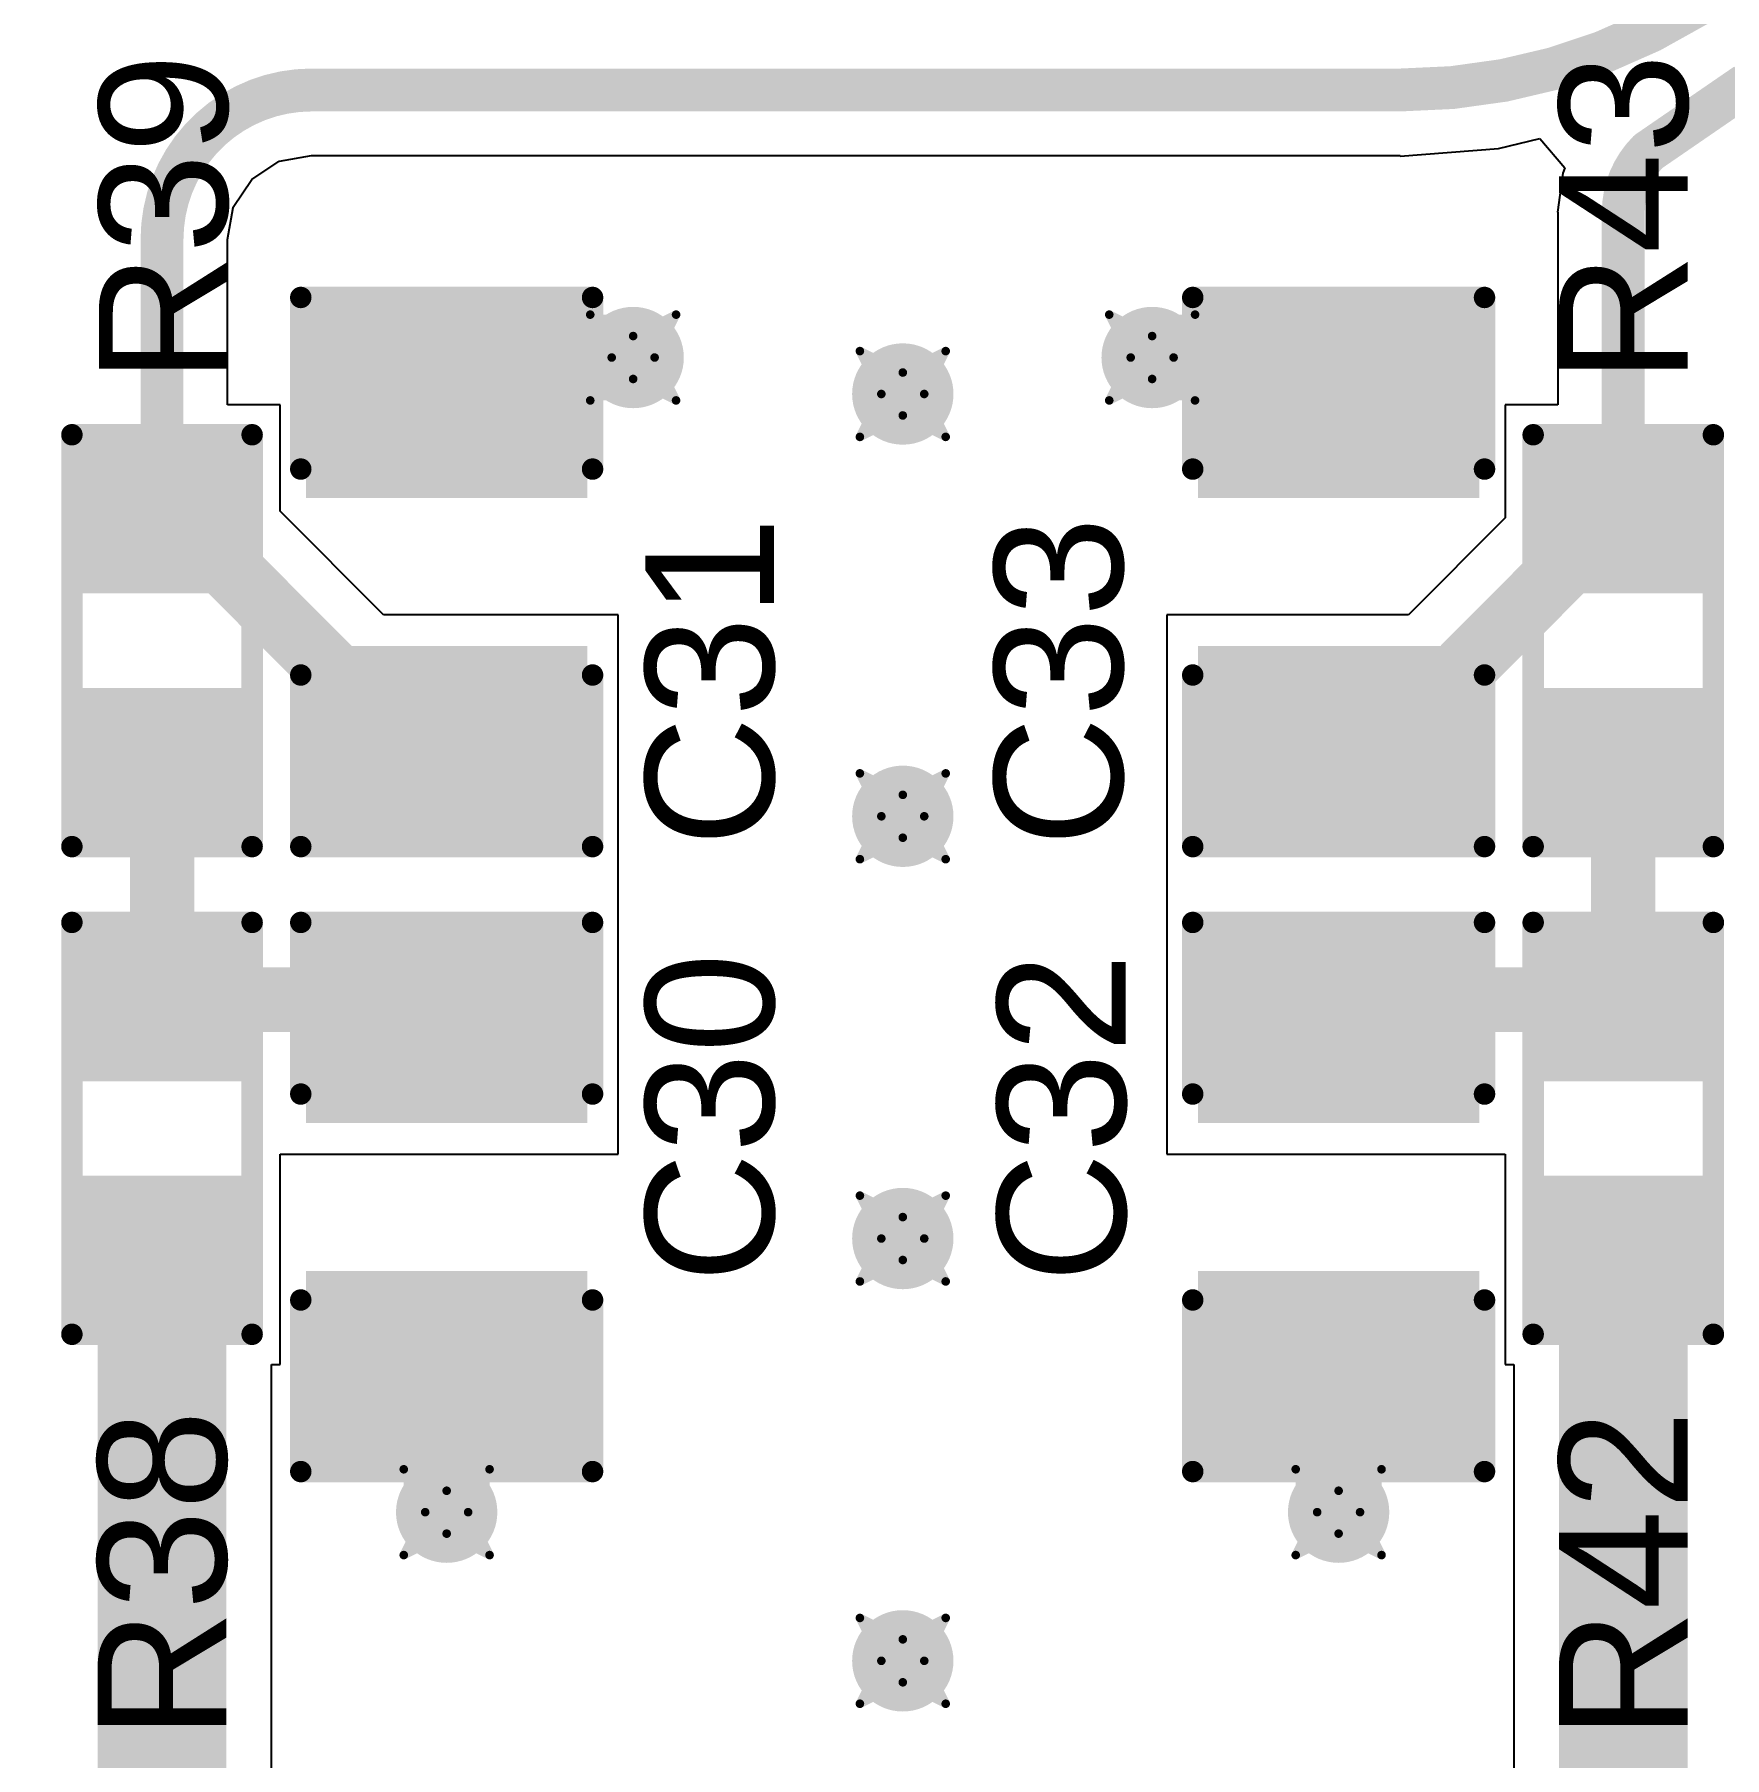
# Model space of a CAD drawing. Header units: inches. Extents: x -0.03 to 9.71, y 0.01 to 4.44.
# Drawn here: x 1.7654 to 2.1592, y 1.1192 to 1.5208 of the extents above; entities that cross this region are included whole.
import ezdxf

# ---------------------------------------------------------------- set-up
doc = ezdxf.new("R2010")
doc.units = ezdxf.units.IN
doc.header["$MEASUREMENT"] = 0
for name, color, linetype in [('Bottom Layer', 5, 'Continuous'), ('Drill Drawing', 1, 'Continuous'), ('Layer 1', 16, 'Continuous'), ('Layer 2', 76, 'Continuous'), ('Top Layer', 1, 'Continuous'), ('Top Overlay', 2, 'Continuous'), ('Top Paste', 8, 'Continuous'), ('Top Solder', 216, 'Continuous'), ('Via Holes', 16, 'Continuous')]:
    doc.layers.add(name, color=color, linetype=linetype)
doc.styles.add('Arial', font='', dxfattribs={"height": 0.2})
doc.styles.get('Arial').set_extended_font_data('Arial')

# ---------------------------------------------------------------- blocks, each defined once
blk = doc.blocks.new('R___0603_54')
at = {"layer": 'Top Layer'}
for points in [[(-0.015, 0.0175), (-0.015, -0.0175), (-0.045, -0.0175), (-0.045, 0.0175)], [(0.045, 0.0175), (0.045, -0.0175), (0.015, -0.0175), (0.015, 0.0175)]]:
    blk.add_hatch(color=1, dxfattribs=at).paths.add_polyline_path(points)
at = {"layer": 'Top Paste'}
for points in [[(-0.015, 0.0175), (-0.015, -0.0175), (-0.045, -0.0175), (-0.045, 0.0175)], [(0.045, 0.0175), (0.045, -0.0175), (0.015, -0.0175), (0.015, 0.0175)]]:
    blk.add_hatch(color=8, dxfattribs=at).paths.add_polyline_path(points)
at = {"layer": 'Top Solder'}
for points in [[(-0.011, 0.0215), (-0.011, -0.0215), (-0.049, -0.0215), (-0.049, 0.0215)], [(0.049, 0.0215), (0.049, -0.0215), (0.011, -0.0215), (0.011, 0.0215)]]:
    blk.add_hatch(color=216, dxfattribs=at).paths.add_polyline_path(points)
at = {"layer": 'Top Overlay', "const_width": 0.005}
for points in [[(-0.048, 0.021), (0.048, 0.021)], [(-0.048, 0.021), (-0.048, -0.021)], [(0.048, 0.021), (0.048, -0.021)], [(-0.048, -0.021), (0.048, -0.021)]]:
    blk.add_lwpolyline(points, dxfattribs=at)
at = {"layer": 'Top Overlay', "const_width": 0.0025}
for points in [[(-0.04925, 0.021, 1), (-0.04675, 0.021, 1)], [(-0.04925, 0.021, 1), (-0.04675, 0.021, 1)], [(0.04675, 0.021, 1), (0.04925, 0.021, 1)], [(0.04675, 0.021, 1), (0.04925, 0.021, 1)], [(-0.04925, -0.021, 1), (-0.04675, -0.021, 1)], [(-0.04925, -0.021, 1), (-0.04675, -0.021, 1)], [(0.04675, -0.021, 1), (0.04925, -0.021, 1)], [(0.04675, -0.021, 1), (0.04925, -0.021, 1)]]:
    blk.add_lwpolyline(points, format="xyb", close=True, dxfattribs=at)
blk = doc.blocks.new('R___0603_55')
at = {"layer": 'Top Layer'}
for points in [[(-0.015, 0.0175), (-0.015, -0.0175), (-0.045, -0.0175), (-0.045, 0.0175)], [(0.045, 0.0175), (0.045, -0.0175), (0.015, -0.0175), (0.015, 0.0175)]]:
    blk.add_hatch(color=1, dxfattribs=at).paths.add_polyline_path(points)
at = {"layer": 'Top Paste'}
for points in [[(-0.015, 0.0175), (-0.015, -0.0175), (-0.045, -0.0175), (-0.045, 0.0175)], [(0.045, 0.0175), (0.045, -0.0175), (0.015, -0.0175), (0.015, 0.0175)]]:
    blk.add_hatch(color=8, dxfattribs=at).paths.add_polyline_path(points)
at = {"layer": 'Top Solder'}
for points in [[(-0.011, 0.0215), (-0.011, -0.0215), (-0.049, -0.0215), (-0.049, 0.0215)], [(0.049, 0.0215), (0.049, -0.0215), (0.011, -0.0215), (0.011, 0.0215)]]:
    blk.add_hatch(color=216, dxfattribs=at).paths.add_polyline_path(points)
at = {"layer": 'Top Overlay', "const_width": 0.005}
for points in [[(-0.048, 0.021), (0.048, 0.021)], [(-0.048, 0.021), (-0.048, -0.021)], [(0.048, 0.021), (0.048, -0.021)], [(-0.048, -0.021), (0.048, -0.021)]]:
    blk.add_lwpolyline(points, dxfattribs=at)
at = {"layer": 'Top Overlay', "const_width": 0.0025}
for points in [[(-0.04925, 0.021, 1), (-0.04675, 0.021, 1)], [(-0.04925, 0.021, 1), (-0.04675, 0.021, 1)], [(0.04675, 0.021, 1), (0.04925, 0.021, 1)], [(0.04675, 0.021, 1), (0.04925, 0.021, 1)], [(-0.04925, -0.021, 1), (-0.04675, -0.021, 1)], [(-0.04925, -0.021, 1), (-0.04675, -0.021, 1)], [(0.04675, -0.021, 1), (0.04925, -0.021, 1)], [(0.04675, -0.021, 1), (0.04925, -0.021, 1)]]:
    blk.add_lwpolyline(points, format="xyb", close=True, dxfattribs=at)
blk = doc.blocks.new('R___0603_58')
at = {"layer": 'Top Layer'}
for points in [[(-0.015, 0.0175), (-0.015, -0.0175), (-0.045, -0.0175), (-0.045, 0.0175)], [(0.045, 0.0175), (0.045, -0.0175), (0.015, -0.0175), (0.015, 0.0175)]]:
    blk.add_hatch(color=1, dxfattribs=at).paths.add_polyline_path(points)
at = {"layer": 'Top Paste'}
for points in [[(-0.015, 0.0175), (-0.015, -0.0175), (-0.045, -0.0175), (-0.045, 0.0175)], [(0.045, 0.0175), (0.045, -0.0175), (0.015, -0.0175), (0.015, 0.0175)]]:
    blk.add_hatch(color=8, dxfattribs=at).paths.add_polyline_path(points)
at = {"layer": 'Top Solder'}
for points in [[(-0.011, 0.0215), (-0.011, -0.0215), (-0.049, -0.0215), (-0.049, 0.0215)], [(0.049, 0.0215), (0.049, -0.0215), (0.011, -0.0215), (0.011, 0.0215)]]:
    blk.add_hatch(color=216, dxfattribs=at).paths.add_polyline_path(points)
at = {"layer": 'Top Overlay', "const_width": 0.005}
for points in [[(-0.048, 0.021), (0.048, 0.021)], [(-0.048, 0.021), (-0.048, -0.021)], [(0.048, 0.021), (0.048, -0.021)], [(-0.048, -0.021), (0.048, -0.021)]]:
    blk.add_lwpolyline(points, dxfattribs=at)
at = {"layer": 'Top Overlay', "const_width": 0.0025}
for points in [[(-0.04925, 0.021, 1), (-0.04675, 0.021, 1)], [(-0.04925, 0.021, 1), (-0.04675, 0.021, 1)], [(0.04675, 0.021, 1), (0.04925, 0.021, 1)], [(0.04675, 0.021, 1), (0.04925, 0.021, 1)], [(-0.04925, -0.021, 1), (-0.04675, -0.021, 1)], [(-0.04925, -0.021, 1), (-0.04675, -0.021, 1)], [(0.04675, -0.021, 1), (0.04925, -0.021, 1)], [(0.04675, -0.021, 1), (0.04925, -0.021, 1)]]:
    blk.add_lwpolyline(points, format="xyb", close=True, dxfattribs=at)
blk = doc.blocks.new('R___0603_59')
at = {"layer": 'Top Layer'}
for points in [[(-0.015, 0.0175), (-0.015, -0.0175), (-0.045, -0.0175), (-0.045, 0.0175)], [(0.045, 0.0175), (0.045, -0.0175), (0.015, -0.0175), (0.015, 0.0175)]]:
    blk.add_hatch(color=1, dxfattribs=at).paths.add_polyline_path(points)
at = {"layer": 'Top Paste'}
for points in [[(-0.015, 0.0175), (-0.015, -0.0175), (-0.045, -0.0175), (-0.045, 0.0175)], [(0.045, 0.0175), (0.045, -0.0175), (0.015, -0.0175), (0.015, 0.0175)]]:
    blk.add_hatch(color=8, dxfattribs=at).paths.add_polyline_path(points)
at = {"layer": 'Top Solder'}
for points in [[(-0.011, 0.0215), (-0.011, -0.0215), (-0.049, -0.0215), (-0.049, 0.0215)], [(0.049, 0.0215), (0.049, -0.0215), (0.011, -0.0215), (0.011, 0.0215)]]:
    blk.add_hatch(color=216, dxfattribs=at).paths.add_polyline_path(points)
at = {"layer": 'Top Overlay', "const_width": 0.005}
for points in [[(-0.048, 0.021), (0.048, 0.021)], [(-0.048, 0.021), (-0.048, -0.021)], [(0.048, 0.021), (0.048, -0.021)], [(-0.048, -0.021), (0.048, -0.021)]]:
    blk.add_lwpolyline(points, dxfattribs=at)
at = {"layer": 'Top Overlay', "const_width": 0.0025}
for points in [[(-0.04925, 0.021, 1), (-0.04675, 0.021, 1)], [(-0.04925, 0.021, 1), (-0.04675, 0.021, 1)], [(0.04675, 0.021, 1), (0.04925, 0.021, 1)], [(0.04675, 0.021, 1), (0.04925, 0.021, 1)], [(-0.04925, -0.021, 1), (-0.04675, -0.021, 1)], [(-0.04925, -0.021, 1), (-0.04675, -0.021, 1)], [(0.04675, -0.021, 1), (0.04925, -0.021, 1)], [(0.04675, -0.021, 1), (0.04925, -0.021, 1)]]:
    blk.add_lwpolyline(points, format="xyb", close=True, dxfattribs=at)
blk = doc.blocks.new('C___0805_165')
at = {"layer": 'Top Layer'}
for points in [[(-0.06, 0.03), (-0.02, 0.03), (-0.02, -0.03), (-0.06, -0.03)], [(0.02, 0.03), (0.06, 0.03), (0.06, -0.03), (0.02, -0.03)]]:
    blk.add_hatch(color=1, dxfattribs=at).paths.add_polyline_path(points)
at = {"layer": 'Top Paste'}
for points in [[(-0.06, 0.03), (-0.02, 0.03), (-0.02, -0.03), (-0.06, -0.03)], [(0.02, 0.03), (0.06, 0.03), (0.06, -0.03), (0.02, -0.03)]]:
    blk.add_hatch(color=8, dxfattribs=at).paths.add_polyline_path(points)
at = {"layer": 'Top Solder'}
for points in [[(-0.06276, 0.03276), (-0.01724, 0.03276), (-0.01724, -0.03276), (-0.06276, -0.03276)], [(0.01724, 0.03276), (0.06276, 0.03276), (0.06276, -0.03276), (0.01724, -0.03276)]]:
    blk.add_hatch(color=216, dxfattribs=at).paths.add_polyline_path(points)
at = {"layer": 'Top Overlay', "const_width": 0.005}
for points in [[(-0.064, -0.034), (-0.064, 0.034)], [(-0.024, 0.034), (-0.064, 0.034)], [(0.064, 0.034), (0.024, 0.034)], [(0.064, -0.034), (0.064, 0.034)], [(-0.024, -0.034), (-0.064, -0.034)], [(0.064, -0.034), (0.024, -0.034)]]:
    blk.add_lwpolyline(points, dxfattribs=at)
at = {"layer": 'Top Overlay', "const_width": 0.0025}
for points in [[(-0.06525, 0.034, 1), (-0.06275, 0.034, 1)], [(-0.06525, 0.034, 1), (-0.06275, 0.034, 1)], [(-0.02525, 0.034, 1), (-0.02275, 0.034, 1)], [(0.02275, 0.034, 1), (0.02525, 0.034, 1)], [(0.06275, 0.034, 1), (0.06525, 0.034, 1)], [(0.06275, 0.034, 1), (0.06525, 0.034, 1)], [(-0.06525, -0.034, 1), (-0.06275, -0.034, 1)], [(-0.06525, -0.034, 1), (-0.06275, -0.034, 1)], [(-0.02525, -0.034, 1), (-0.02275, -0.034, 1)], [(0.02275, -0.034, 1), (0.02525, -0.034, 1)], [(0.06275, -0.034, 1), (0.06525, -0.034, 1)], [(0.06275, -0.034, 1), (0.06525, -0.034, 1)]]:
    blk.add_lwpolyline(points, format="xyb", close=True, dxfattribs=at)
blk = doc.blocks.new('C___0805_166')
at = {"layer": 'Top Layer'}
for points in [[(-0.06, 0.03), (-0.02, 0.03), (-0.02, -0.03), (-0.06, -0.03)], [(0.02, 0.03), (0.06, 0.03), (0.06, -0.03), (0.02, -0.03)]]:
    blk.add_hatch(color=1, dxfattribs=at).paths.add_polyline_path(points)
at = {"layer": 'Top Paste'}
for points in [[(-0.06, 0.03), (-0.02, 0.03), (-0.02, -0.03), (-0.06, -0.03)], [(0.02, 0.03), (0.06, 0.03), (0.06, -0.03), (0.02, -0.03)]]:
    blk.add_hatch(color=8, dxfattribs=at).paths.add_polyline_path(points)
at = {"layer": 'Top Solder'}
for points in [[(-0.06276, 0.03276), (-0.01724, 0.03276), (-0.01724, -0.03276), (-0.06276, -0.03276)], [(0.01724, 0.03276), (0.06276, 0.03276), (0.06276, -0.03276), (0.01724, -0.03276)]]:
    blk.add_hatch(color=216, dxfattribs=at).paths.add_polyline_path(points)
at = {"layer": 'Top Overlay', "const_width": 0.005}
for points in [[(-0.064, 0.034), (-0.064, -0.034)], [(-0.064, 0.034), (-0.024, 0.034)], [(0.024, 0.034), (0.064, 0.034)], [(0.064, 0.034), (0.064, -0.034)], [(-0.064, -0.034), (-0.024, -0.034)], [(0.024, -0.034), (0.064, -0.034)]]:
    blk.add_lwpolyline(points, dxfattribs=at)
at = {"layer": 'Top Overlay', "const_width": 0.0025}
for points in [[(-0.06525, 0.034, 1), (-0.06275, 0.034, 1)], [(-0.06525, 0.034, 1), (-0.06275, 0.034, 1)], [(-0.02525, 0.034, 1), (-0.02275, 0.034, 1)], [(0.02275, 0.034, 1), (0.02525, 0.034, 1)], [(0.06275, 0.034, 1), (0.06525, 0.034, 1)], [(0.06275, 0.034, 1), (0.06525, 0.034, 1)], [(-0.06525, -0.034, 1), (-0.06275, -0.034, 1)], [(-0.06525, -0.034, 1), (-0.06275, -0.034, 1)], [(-0.02525, -0.034, 1), (-0.02275, -0.034, 1)], [(0.02275, -0.034, 1), (0.02525, -0.034, 1)], [(0.06275, -0.034, 1), (0.06525, -0.034, 1)], [(0.06275, -0.034, 1), (0.06525, -0.034, 1)]]:
    blk.add_lwpolyline(points, format="xyb", close=True, dxfattribs=at)
blk = doc.blocks.new('C___0805_167')
at = {"layer": 'Top Layer'}
for points in [[(-0.06, 0.03), (-0.02, 0.03), (-0.02, -0.03), (-0.06, -0.03)], [(0.02, 0.03), (0.06, 0.03), (0.06, -0.03), (0.02, -0.03)]]:
    blk.add_hatch(color=1, dxfattribs=at).paths.add_polyline_path(points)
at = {"layer": 'Top Paste'}
for points in [[(-0.06, 0.03), (-0.02, 0.03), (-0.02, -0.03), (-0.06, -0.03)], [(0.02, 0.03), (0.06, 0.03), (0.06, -0.03), (0.02, -0.03)]]:
    blk.add_hatch(color=8, dxfattribs=at).paths.add_polyline_path(points)
at = {"layer": 'Top Solder'}
for points in [[(-0.06276, 0.03276), (-0.01724, 0.03276), (-0.01724, -0.03276), (-0.06276, -0.03276)], [(0.01724, 0.03276), (0.06276, 0.03276), (0.06276, -0.03276), (0.01724, -0.03276)]]:
    blk.add_hatch(color=216, dxfattribs=at).paths.add_polyline_path(points)
at = {"layer": 'Top Overlay', "const_width": 0.005}
for points in [[(-0.064, 0.034), (-0.064, -0.034)], [(-0.064, 0.034), (-0.024, 0.034)], [(0.024, 0.034), (0.064, 0.034)], [(0.064, 0.034), (0.064, -0.034)], [(-0.064, -0.034), (-0.024, -0.034)], [(0.024, -0.034), (0.064, -0.034)]]:
    blk.add_lwpolyline(points, dxfattribs=at)
at = {"layer": 'Top Overlay', "const_width": 0.0025}
for points in [[(-0.06525, 0.034, 1), (-0.06275, 0.034, 1)], [(-0.06525, 0.034, 1), (-0.06275, 0.034, 1)], [(-0.02525, 0.034, 1), (-0.02275, 0.034, 1)], [(0.02275, 0.034, 1), (0.02525, 0.034, 1)], [(0.06275, 0.034, 1), (0.06525, 0.034, 1)], [(0.06275, 0.034, 1), (0.06525, 0.034, 1)], [(-0.06525, -0.034, 1), (-0.06275, -0.034, 1)], [(-0.06525, -0.034, 1), (-0.06275, -0.034, 1)], [(-0.02525, -0.034, 1), (-0.02275, -0.034, 1)], [(0.02275, -0.034, 1), (0.02525, -0.034, 1)], [(0.06275, -0.034, 1), (0.06525, -0.034, 1)], [(0.06275, -0.034, 1), (0.06525, -0.034, 1)]]:
    blk.add_lwpolyline(points, format="xyb", close=True, dxfattribs=at)
blk = doc.blocks.new('C___0805_168')
at = {"layer": 'Top Layer'}
for points in [[(-0.06, 0.03), (-0.02, 0.03), (-0.02, -0.03), (-0.06, -0.03)], [(0.02, 0.03), (0.06, 0.03), (0.06, -0.03), (0.02, -0.03)]]:
    blk.add_hatch(color=1, dxfattribs=at).paths.add_polyline_path(points)
at = {"layer": 'Top Paste'}
for points in [[(-0.06, 0.03), (-0.02, 0.03), (-0.02, -0.03), (-0.06, -0.03)], [(0.02, 0.03), (0.06, 0.03), (0.06, -0.03), (0.02, -0.03)]]:
    blk.add_hatch(color=8, dxfattribs=at).paths.add_polyline_path(points)
at = {"layer": 'Top Solder'}
for points in [[(-0.06276, 0.03276), (-0.01724, 0.03276), (-0.01724, -0.03276), (-0.06276, -0.03276)], [(0.01724, 0.03276), (0.06276, 0.03276), (0.06276, -0.03276), (0.01724, -0.03276)]]:
    blk.add_hatch(color=216, dxfattribs=at).paths.add_polyline_path(points)
at = {"layer": 'Top Overlay', "const_width": 0.005}
for points in [[(-0.064, -0.034), (-0.064, 0.034)], [(-0.024, 0.034), (-0.064, 0.034)], [(0.064, 0.034), (0.024, 0.034)], [(0.064, -0.034), (0.064, 0.034)], [(-0.024, -0.034), (-0.064, -0.034)], [(0.064, -0.034), (0.024, -0.034)]]:
    blk.add_lwpolyline(points, dxfattribs=at)
at = {"layer": 'Top Overlay', "const_width": 0.0025}
for points in [[(-0.06525, 0.034, 1), (-0.06275, 0.034, 1)], [(-0.06525, 0.034, 1), (-0.06275, 0.034, 1)], [(-0.02525, 0.034, 1), (-0.02275, 0.034, 1)], [(0.02275, 0.034, 1), (0.02525, 0.034, 1)], [(0.06275, 0.034, 1), (0.06525, 0.034, 1)], [(0.06275, 0.034, 1), (0.06525, 0.034, 1)], [(-0.06525, -0.034, 1), (-0.06275, -0.034, 1)], [(-0.06525, -0.034, 1), (-0.06275, -0.034, 1)], [(-0.02525, -0.034, 1), (-0.02275, -0.034, 1)], [(0.02275, -0.034, 1), (0.02525, -0.034, 1)], [(0.06275, -0.034, 1), (0.06525, -0.034, 1)], [(0.06275, -0.034, 1), (0.06525, -0.034, 1)]]:
    blk.add_lwpolyline(points, format="xyb", close=True, dxfattribs=at)

msp = doc.modelspace()

# ---------------------------------------------------------------- hatches: boundary and pattern name
at = {"layer": 'Bottom Layer'}
h = msp.add_hatch(color=5, dxfattribs=at)
edge = h.paths.add_edge_path()
edge.add_arc((1.90488, 1.44551), 0.01181, 0, 360)
h = msp.add_hatch(color=5, dxfattribs=at)
edge = h.paths.add_edge_path()
edge.add_arc((2.02583, 1.44551), 0.01181, 0, 360)
h = msp.add_hatch(color=5, dxfattribs=at)
edge = h.paths.add_edge_path()
edge.add_arc((1.96772, 1.43701), 0.01181, 0, 360)
h = msp.add_hatch(color=5, dxfattribs=at)
edge = h.paths.add_edge_path()
edge.add_arc((1.96772, 1.33858), 0.01181, 0, 360)
h = msp.add_hatch(color=5, dxfattribs=at)
edge = h.paths.add_edge_path()
edge.add_arc((1.96772, 1.24016), 0.01181, 0, 360)
h = msp.add_hatch(color=5, dxfattribs=at)
edge = h.paths.add_edge_path()
edge.add_arc((1.86142, 1.17638), 0.01181, 0, 360)
h = msp.add_hatch(color=5, dxfattribs=at)
edge = h.paths.add_edge_path()
edge.add_arc((2.06929, 1.17638), 0.01181, 0, 360)
h = msp.add_hatch(color=5, dxfattribs=at)
edge = h.paths.add_edge_path()
edge.add_arc((1.96772, 1.14173), 0.01181, 0, 360)
at = {"layer": 'Layer 1'}
h = msp.add_hatch(color=16, dxfattribs=at)
edge = h.paths.add_edge_path()
edge.add_arc((1.90488, 1.44551), 0.01181, 0, 360)
h = msp.add_hatch(color=16, dxfattribs=at)
edge = h.paths.add_edge_path()
edge.add_arc((2.02583, 1.44551), 0.01181, 0, 360)
h = msp.add_hatch(color=16, dxfattribs=at)
edge = h.paths.add_edge_path()
edge.add_arc((1.96772, 1.43701), 0.01181, 0, 360)
h = msp.add_hatch(color=16, dxfattribs=at)
edge = h.paths.add_edge_path()
edge.add_arc((1.96772, 1.33858), 0.01181, 0, 360)
h = msp.add_hatch(color=16, dxfattribs=at)
edge = h.paths.add_edge_path()
edge.add_arc((1.96772, 1.24016), 0.01181, 0, 360)
h = msp.add_hatch(color=16, dxfattribs=at)
edge = h.paths.add_edge_path()
edge.add_arc((1.86142, 1.17638), 0.01181, 0, 360)
h = msp.add_hatch(color=16, dxfattribs=at)
edge = h.paths.add_edge_path()
edge.add_arc((2.06929, 1.17638), 0.01181, 0, 360)
h = msp.add_hatch(color=16, dxfattribs=at)
edge = h.paths.add_edge_path()
edge.add_arc((1.96772, 1.14173), 0.01181, 0, 360)
at = {"layer": 'Layer 2'}
h = msp.add_hatch(color=76, dxfattribs=at)
edge = h.paths.add_edge_path()
edge.add_arc((1.90488, 1.44551), 0.01181, 0, 360)
h = msp.add_hatch(color=76, dxfattribs=at)
edge = h.paths.add_edge_path()
edge.add_arc((2.02583, 1.44551), 0.01181, 0, 360)
h = msp.add_hatch(color=76, dxfattribs=at)
edge = h.paths.add_edge_path()
edge.add_arc((1.96772, 1.43701), 0.01181, 0, 360)
h = msp.add_hatch(color=76, dxfattribs=at)
edge = h.paths.add_edge_path()
edge.add_arc((1.96772, 1.33858), 0.01181, 0, 360)
h = msp.add_hatch(color=76, dxfattribs=at)
edge = h.paths.add_edge_path()
edge.add_arc((1.96772, 1.24016), 0.01181, 0, 360)
h = msp.add_hatch(color=76, dxfattribs=at)
edge = h.paths.add_edge_path()
edge.add_arc((1.86142, 1.17638), 0.01181, 0, 360)
h = msp.add_hatch(color=76, dxfattribs=at)
edge = h.paths.add_edge_path()
edge.add_arc((2.06929, 1.17638), 0.01181, 0, 360)
h = msp.add_hatch(color=76, dxfattribs=at)
edge = h.paths.add_edge_path()
edge.add_arc((1.96772, 1.14173), 0.01181, 0, 360)
at = {"layer": 'Top Layer'}
h = msp.add_hatch(color=1, dxfattribs=at)
edge = h.paths.add_edge_path()
edge.add_arc((1.90488, 1.44551), 0.01181, 0, 360)
h = msp.add_hatch(color=1, dxfattribs=at)
edge = h.paths.add_edge_path()
edge.add_arc((2.02583, 1.44551), 0.01181, 0, 360)
h = msp.add_hatch(color=1, dxfattribs=at)
edge = h.paths.add_edge_path()
edge.add_arc((1.96772, 1.43701), 0.01181, 0, 360)
h = msp.add_hatch(color=1, dxfattribs=at)
edge = h.paths.add_edge_path()
edge.add_arc((1.96772, 1.33858), 0.01181, 0, 360)
h = msp.add_hatch(color=1, dxfattribs=at)
edge = h.paths.add_edge_path()
edge.add_arc((1.96772, 1.24016), 0.01181, 0, 360)
h = msp.add_hatch(color=1, dxfattribs=at)
edge = h.paths.add_edge_path()
edge.add_arc((1.86142, 1.17638), 0.01181, 0, 360)
h = msp.add_hatch(color=1, dxfattribs=at)
edge = h.paths.add_edge_path()
edge.add_arc((2.06929, 1.17638), 0.01181, 0, 360)
h = msp.add_hatch(color=1, dxfattribs=at)
edge = h.paths.add_edge_path()
edge.add_arc((1.96772, 1.14173), 0.01181, 0, 360)
at = {"layer": 'Via Holes'}
h = msp.add_hatch(color=7, dxfattribs=at)
edge = h.paths.add_edge_path()
edge.add_arc((1.90488, 1.44551), 0.00591, 0, 360)
h = msp.add_hatch(color=7, dxfattribs=at)
edge = h.paths.add_edge_path()
edge.add_arc((2.02583, 1.44551), 0.00591, 0, 360)
h = msp.add_hatch(color=7, dxfattribs=at)
edge = h.paths.add_edge_path()
edge.add_arc((1.96772, 1.43701), 0.00591, 0, 360)
h = msp.add_hatch(color=7, dxfattribs=at)
edge = h.paths.add_edge_path()
edge.add_arc((1.96772, 1.33858), 0.00591, 0, 360)
h = msp.add_hatch(color=7, dxfattribs=at)
edge = h.paths.add_edge_path()
edge.add_arc((1.96772, 1.24016), 0.00591, 0, 360)
h = msp.add_hatch(color=7, dxfattribs=at)
edge = h.paths.add_edge_path()
edge.add_arc((1.86142, 1.17638), 0.00591, 0, 360)
h = msp.add_hatch(color=7, dxfattribs=at)
edge = h.paths.add_edge_path()
edge.add_arc((2.06929, 1.17638), 0.00591, 0, 360)
h = msp.add_hatch(color=7, dxfattribs=at)
edge = h.paths.add_edge_path()
edge.add_arc((1.96772, 1.14173), 0.00591, 0, 360)

# ---------------------------------------------------------------- linework, layer by layer
at = {"layer": 'Drill Drawing', "const_width": 0.002}
for points in [[(1.89488, 1.45551), (1.90488, 1.45051)], [(1.89488, 1.45551), (1.89988, 1.44551)], [(1.90488, 1.45051), (1.91488, 1.45551)], [(1.90988, 1.44551), (1.91488, 1.45551)], [(2.01583, 1.45551), (2.02583, 1.45051)], [(2.01583, 1.45551), (2.02083, 1.44551)], [(2.02583, 1.45051), (2.03583, 1.45551)], [(2.03083, 1.44551), (2.03583, 1.45551)], [(1.89488, 1.43551), (1.89988, 1.44551)], [(1.90988, 1.44551), (1.91488, 1.43551)], [(1.95772, 1.44701), (1.96772, 1.44201)], [(1.95772, 1.44701), (1.96272, 1.43701)], [(1.96772, 1.44201), (1.97772, 1.44701)], [(1.97272, 1.43701), (1.97772, 1.44701)], [(2.01583, 1.43551), (2.02083, 1.44551)], [(2.03083, 1.44551), (2.03583, 1.43551)], [(1.89488, 1.43551), (1.90488, 1.44051)], [(1.90488, 1.44051), (1.91488, 1.43551)], [(1.95772, 1.42701), (1.96272, 1.43701)], [(1.97272, 1.43701), (1.97772, 1.42701)], [(2.01583, 1.43551), (2.02583, 1.44051)], [(2.02583, 1.44051), (2.03583, 1.43551)], [(1.95772, 1.42701), (1.96772, 1.43201)], [(1.96772, 1.43201), (1.97772, 1.42701)], [(1.95772, 1.34858), (1.96772, 1.34358)], [(1.95772, 1.34858), (1.96272, 1.33858)], [(1.96772, 1.34358), (1.97772, 1.34858)], [(1.97272, 1.33858), (1.97772, 1.34858)], [(1.95772, 1.32858), (1.96272, 1.33858)], [(1.97272, 1.33858), (1.97772, 1.32858)], [(1.95772, 1.32858), (1.96772, 1.33358)], [(1.96772, 1.33358), (1.97772, 1.32858)], [(1.95772, 1.25016), (1.96772, 1.24516)], [(1.95772, 1.25016), (1.96272, 1.24016)], [(1.96772, 1.24516), (1.97772, 1.25016)], [(1.97272, 1.24016), (1.97772, 1.25016)], [(1.95772, 1.23016), (1.96272, 1.24016)], [(1.97272, 1.24016), (1.97772, 1.23016)], [(1.95772, 1.23016), (1.96772, 1.23516)], [(1.96772, 1.23516), (1.97772, 1.23016)], [(1.85142, 1.18638), (1.86142, 1.18138)], [(1.85142, 1.18638), (1.85642, 1.17638)], [(1.86142, 1.18138), (1.87142, 1.18638)], [(1.86642, 1.17638), (1.87142, 1.18638)], [(2.05929, 1.18638), (2.06929, 1.18138)], [(2.05929, 1.18638), (2.06429, 1.17638)], [(2.06929, 1.18138), (2.07929, 1.18638)], [(2.07429, 1.17638), (2.07929, 1.18638)], [(1.85142, 1.16638), (1.85642, 1.17638)], [(1.86642, 1.17638), (1.87142, 1.16638)], [(2.05929, 1.16638), (2.06429, 1.17638)], [(2.07429, 1.17638), (2.07929, 1.16638)], [(1.85142, 1.16638), (1.86142, 1.17138)], [(1.86142, 1.17138), (1.87142, 1.16638)], [(2.05929, 1.16638), (2.06929, 1.17138)], [(2.06929, 1.17138), (2.07929, 1.16638)], [(1.95772, 1.15173), (1.96772, 1.14673)], [(1.95772, 1.15173), (1.96272, 1.14173)], [(1.96772, 1.14673), (1.97772, 1.15173)], [(1.97272, 1.14173), (1.97772, 1.15173)], [(1.95772, 1.13173), (1.96272, 1.14173)], [(1.97272, 1.14173), (1.97772, 1.13173)], [(1.95772, 1.13173), (1.96772, 1.13673)], [(1.96772, 1.13673), (1.97772, 1.13173)]]:
    msp.add_lwpolyline(points, dxfattribs=at)
at = {"layer": 'Drill Drawing', "const_width": 0.001}
for points in [[(1.89438, 1.45551, 1), (1.89538, 1.45551, 1)], [(1.89438, 1.45551, 1), (1.89538, 1.45551, 1)], [(1.91438, 1.45551, 1), (1.91538, 1.45551, 1)], [(1.91438, 1.45551, 1), (1.91538, 1.45551, 1)], [(2.01533, 1.45551, 1), (2.01633, 1.45551, 1)], [(2.01533, 1.45551, 1), (2.01633, 1.45551, 1)], [(2.03533, 1.45551, 1), (2.03633, 1.45551, 1)], [(2.03533, 1.45551, 1), (2.03633, 1.45551, 1)], [(1.90438, 1.45051, 1), (1.90538, 1.45051, 1)], [(1.90438, 1.45051, 1), (1.90538, 1.45051, 1)], [(2.02533, 1.45051, 1), (2.02633, 1.45051, 1)], [(2.02533, 1.45051, 1), (2.02633, 1.45051, 1)], [(1.89938, 1.44551, 1), (1.90038, 1.44551, 1)], [(1.89938, 1.44551, 1), (1.90038, 1.44551, 1)], [(1.90938, 1.44551, 1), (1.91038, 1.44551, 1)], [(1.90938, 1.44551, 1), (1.91038, 1.44551, 1)], [(1.95722, 1.44701, 1), (1.95822, 1.44701, 1)], [(1.95722, 1.44701, 1), (1.95822, 1.44701, 1)], [(1.97722, 1.44701, 1), (1.97822, 1.44701, 1)], [(1.97722, 1.44701, 1), (1.97822, 1.44701, 1)], [(2.02033, 1.44551, 1), (2.02133, 1.44551, 1)], [(2.02033, 1.44551, 1), (2.02133, 1.44551, 1)], [(2.03033, 1.44551, 1), (2.03133, 1.44551, 1)], [(2.03033, 1.44551, 1), (2.03133, 1.44551, 1)], [(1.96722, 1.44201, 1), (1.96822, 1.44201, 1)], [(1.96722, 1.44201, 1), (1.96822, 1.44201, 1)], [(1.90438, 1.44051, 1), (1.90538, 1.44051, 1)], [(1.90438, 1.44051, 1), (1.90538, 1.44051, 1)], [(1.96222, 1.43701, 1), (1.96322, 1.43701, 1)], [(1.96222, 1.43701, 1), (1.96322, 1.43701, 1)], [(1.97222, 1.43701, 1), (1.97322, 1.43701, 1)], [(1.97222, 1.43701, 1), (1.97322, 1.43701, 1)], [(2.02533, 1.44051, 1), (2.02633, 1.44051, 1)], [(2.02533, 1.44051, 1), (2.02633, 1.44051, 1)], [(1.89438, 1.43551, 1), (1.89538, 1.43551, 1)], [(1.89438, 1.43551, 1), (1.89538, 1.43551, 1)], [(1.91438, 1.43551, 1), (1.91538, 1.43551, 1)], [(1.91438, 1.43551, 1), (1.91538, 1.43551, 1)], [(2.01533, 1.43551, 1), (2.01633, 1.43551, 1)], [(2.01533, 1.43551, 1), (2.01633, 1.43551, 1)], [(2.03533, 1.43551, 1), (2.03633, 1.43551, 1)], [(2.03533, 1.43551, 1), (2.03633, 1.43551, 1)], [(1.96722, 1.43201, 1), (1.96822, 1.43201, 1)], [(1.96722, 1.43201, 1), (1.96822, 1.43201, 1)], [(1.95722, 1.42701, 1), (1.95822, 1.42701, 1)], [(1.95722, 1.42701, 1), (1.95822, 1.42701, 1)], [(1.97722, 1.42701, 1), (1.97822, 1.42701, 1)], [(1.97722, 1.42701, 1), (1.97822, 1.42701, 1)], [(1.95722, 1.34858, 1), (1.95822, 1.34858, 1)], [(1.95722, 1.34858, 1), (1.95822, 1.34858, 1)], [(1.97722, 1.34858, 1), (1.97822, 1.34858, 1)], [(1.97722, 1.34858, 1), (1.97822, 1.34858, 1)], [(1.96722, 1.34358, 1), (1.96822, 1.34358, 1)], [(1.96722, 1.34358, 1), (1.96822, 1.34358, 1)], [(1.96222, 1.33858, 1), (1.96322, 1.33858, 1)], [(1.96222, 1.33858, 1), (1.96322, 1.33858, 1)], [(1.97222, 1.33858, 1), (1.97322, 1.33858, 1)], [(1.97222, 1.33858, 1), (1.97322, 1.33858, 1)], [(1.96722, 1.33358, 1), (1.96822, 1.33358, 1)], [(1.96722, 1.33358, 1), (1.96822, 1.33358, 1)], [(1.95722, 1.32858, 1), (1.95822, 1.32858, 1)], [(1.95722, 1.32858, 1), (1.95822, 1.32858, 1)], [(1.97722, 1.32858, 1), (1.97822, 1.32858, 1)], [(1.97722, 1.32858, 1), (1.97822, 1.32858, 1)], [(1.95722, 1.25016, 1), (1.95822, 1.25016, 1)], [(1.95722, 1.25016, 1), (1.95822, 1.25016, 1)], [(1.97722, 1.25016, 1), (1.97822, 1.25016, 1)], [(1.97722, 1.25016, 1), (1.97822, 1.25016, 1)], [(1.96722, 1.24516, 1), (1.96822, 1.24516, 1)], [(1.96722, 1.24516, 1), (1.96822, 1.24516, 1)], [(1.96222, 1.24016, 1), (1.96322, 1.24016, 1)], [(1.96222, 1.24016, 1), (1.96322, 1.24016, 1)], [(1.97222, 1.24016, 1), (1.97322, 1.24016, 1)], [(1.97222, 1.24016, 1), (1.97322, 1.24016, 1)], [(1.96722, 1.23516, 1), (1.96822, 1.23516, 1)], [(1.96722, 1.23516, 1), (1.96822, 1.23516, 1)], [(1.95722, 1.23016, 1), (1.95822, 1.23016, 1)], [(1.95722, 1.23016, 1), (1.95822, 1.23016, 1)], [(1.97722, 1.23016, 1), (1.97822, 1.23016, 1)], [(1.97722, 1.23016, 1), (1.97822, 1.23016, 1)], [(1.85092, 1.18638, 1), (1.85192, 1.18638, 1)], [(1.85092, 1.18638, 1), (1.85192, 1.18638, 1)], [(1.87092, 1.18638, 1), (1.87192, 1.18638, 1)], [(1.87092, 1.18638, 1), (1.87192, 1.18638, 1)], [(2.05879, 1.18638, 1), (2.05979, 1.18638, 1)], [(2.05879, 1.18638, 1), (2.05979, 1.18638, 1)], [(2.07879, 1.18638, 1), (2.07979, 1.18638, 1)], [(2.07879, 1.18638, 1), (2.07979, 1.18638, 1)], [(1.86092, 1.18138, 1), (1.86192, 1.18138, 1)], [(1.86092, 1.18138, 1), (1.86192, 1.18138, 1)], [(2.06879, 1.18138, 1), (2.06979, 1.18138, 1)], [(2.06879, 1.18138, 1), (2.06979, 1.18138, 1)], [(1.85592, 1.17638, 1), (1.85692, 1.17638, 1)], [(1.85592, 1.17638, 1), (1.85692, 1.17638, 1)], [(1.86592, 1.17638, 1), (1.86692, 1.17638, 1)], [(1.86592, 1.17638, 1), (1.86692, 1.17638, 1)], [(2.06379, 1.17638, 1), (2.06479, 1.17638, 1)], [(2.06379, 1.17638, 1), (2.06479, 1.17638, 1)], [(2.07379, 1.17638, 1), (2.07479, 1.17638, 1)], [(2.07379, 1.17638, 1), (2.07479, 1.17638, 1)], [(1.86092, 1.17138, 1), (1.86192, 1.17138, 1)], [(1.86092, 1.17138, 1), (1.86192, 1.17138, 1)], [(2.06879, 1.17138, 1), (2.06979, 1.17138, 1)], [(2.06879, 1.17138, 1), (2.06979, 1.17138, 1)], [(1.85092, 1.16638, 1), (1.85192, 1.16638, 1)], [(1.85092, 1.16638, 1), (1.85192, 1.16638, 1)], [(1.87092, 1.16638, 1), (1.87192, 1.16638, 1)], [(1.87092, 1.16638, 1), (1.87192, 1.16638, 1)], [(2.05879, 1.16638, 1), (2.05979, 1.16638, 1)], [(2.05879, 1.16638, 1), (2.05979, 1.16638, 1)], [(2.07879, 1.16638, 1), (2.07979, 1.16638, 1)], [(2.07879, 1.16638, 1), (2.07979, 1.16638, 1)], [(1.95722, 1.15173, 1), (1.95822, 1.15173, 1)], [(1.95722, 1.15173, 1), (1.95822, 1.15173, 1)], [(1.97722, 1.15173, 1), (1.97822, 1.15173, 1)], [(1.97722, 1.15173, 1), (1.97822, 1.15173, 1)], [(1.96722, 1.14673, 1), (1.96822, 1.14673, 1)], [(1.96722, 1.14673, 1), (1.96822, 1.14673, 1)], [(1.96222, 1.14173, 1), (1.96322, 1.14173, 1)], [(1.96222, 1.14173, 1), (1.96322, 1.14173, 1)], [(1.97222, 1.14173, 1), (1.97322, 1.14173, 1)], [(1.97222, 1.14173, 1), (1.97322, 1.14173, 1)], [(1.96722, 1.13673, 1), (1.96822, 1.13673, 1)], [(1.96722, 1.13673, 1), (1.96822, 1.13673, 1)], [(1.95722, 1.13173, 1), (1.95822, 1.13173, 1)], [(1.95722, 1.13173, 1), (1.95822, 1.13173, 1)], [(1.97722, 1.13173, 1), (1.97822, 1.13173, 1)], [(1.97722, 1.13173, 1), (1.97822, 1.13173, 1)]]:
    msp.add_lwpolyline(points, format="xyb", close=True, dxfattribs=at)
at = {"layer": 'Top Layer'}
for p, q in [((2.08367, 1.49242), (2.10657, 1.49423)), ((2.10657, 1.49423), (2.11619, 1.49654)), ((2.11619, 1.49654), (2.12202, 1.48971)), ((1.81598, 1.48698), (1.82237, 1.49125)), ((1.82237, 1.49125), (1.82246, 1.49127)), ((1.82246, 1.49127), (1.82992, 1.49258)), ((1.82992, 1.49258), (1.82992, 1.49258)), ((1.82992, 1.49258), (1.83774, 1.49258)), ((1.83774, 1.49258), (2.08367, 1.49258)), ((2.08367, 1.49258), (2.08367, 1.49242)), ((1.8117, 1.48058), (1.81598, 1.48698)), ((2.12153, 1.48852), (2.12033, 1.47938)), ((2.12202, 1.48971), (2.12153, 1.48852)), ((1.81037, 1.47303), (1.81168, 1.48049)), ((1.81168, 1.48049), (1.8117, 1.48058)), ((2.12033, 1.47938), (2.12034, 1.47938)), ((2.12034, 1.47938), (2.12034, 1.43451)), ((1.81037, 1.46512), (1.81037, 1.47303)), ((1.81037, 1.46503), (1.81037, 1.46512)), ((1.81037, 1.43451), (1.81037, 1.46503)), ((1.82258, 1.43451), (1.81037, 1.43451)), ((1.82258, 1.40972), (1.82258, 1.43451)), ((2.12034, 1.43451), (2.10813, 1.43451)), ((2.10813, 1.43451), (2.10813, 1.40814)), ((1.84667, 1.38551), (1.82258, 1.40972)), ((2.10813, 1.40814), (2.08561, 1.38551)), ((1.90142, 1.38551), (1.84667, 1.38551)), ((1.90142, 1.32551), (1.90142, 1.38551)), ((2.08561, 1.38551), (2.02929, 1.38551)), ((2.02929, 1.38551), (2.02929, 1.32551)), ((1.90142, 1.31984), (1.90142, 1.32551)), ((1.90142, 1.32551), (1.90142, 1.32551)), ((2.02929, 1.32551), (2.02929, 1.32551)), ((2.02929, 1.32551), (2.02929, 1.31984)), ((1.90142, 1.25984), (1.90142, 1.31984)), ((1.90142, 1.31984), (1.90142, 1.31984)), ((2.02929, 1.31984), (2.02929, 1.31984)), ((2.02929, 1.31984), (2.02929, 1.25984)), ((1.82258, 1.21084), (1.82258, 1.25984)), ((1.82258, 1.25984), (1.90142, 1.25984)), ((2.02929, 1.25984), (2.10813, 1.25984)), ((2.10813, 1.25984), (2.10813, 1.21084)), ((1.82057, 1.02362), (1.82057, 1.21084)), ((1.82057, 1.21084), (1.82258, 1.21084)), ((2.10813, 1.21084), (2.11014, 1.21084)), ((2.11014, 1.21084), (2.11014, 1.02362))]:
    msp.add_line(p, q, dxfattribs=at)
at = {"layer": 'Top Layer', "const_width": 0.01}
for points in [[(2.21457, 1.63877, -0.414214), (2.08367, 1.50787)], [(1.73563, 1.49725, -0.414214), (1.77145, 1.53307)], [(1.79508, 1.47303, -0.414214), (1.82992, 1.50787)], [(2.13563, 1.47938, -0.198554), (2.14147, 1.4935)], [(2.14147, 1.4935, -0.000343), (2.14149, 1.49352)]]:
    msp.add_lwpolyline(points, format="xyb", dxfattribs=at)
at = {"layer": 'Top Layer'}
for points, const_width in [([(2.14149, 1.49352), (2.16432, 1.50921)], 0.01), ([(1.82992, 1.50787), (2.08367, 1.50787)], 0.01), ([(2.13563, 1.40951), (2.13563, 1.47938)], 0.01), ([(1.79508, 1.41339), (1.79508, 1.47303)], 0.01), ([(1.86142, 1.44551), (1.90488, 1.44551)], 0.02), ([(2.02583, 1.44551), (2.06929, 1.44551)], 0.02), ([(1.79508, 1.40951), (1.80508, 1.40201)], 0.015), ([(2.1272, 1.40201), (2.13467, 1.40951)], 0.015), ([(1.80508, 1.40201), (1.83892, 1.36801)], 0.015), ([(2.09179, 1.36643), (2.1272, 1.40201)], 0.015), ([(1.83892, 1.36801), (1.86142, 1.35551)], 0.015), ([(2.06929, 1.35551), (2.09179, 1.36643)], 0.015), ([(1.79508, 1.29584), (1.79508, 1.34951)], 0.015), ([(2.13563, 1.29584), (2.13563, 1.34951)], 0.015), ([(1.79508, 1.29584), (1.85542, 1.29584)], 0.015), ([(2.06929, 1.28984), (2.07529, 1.29584)], 0.015), ([(2.07529, 1.29584), (2.13563, 1.29584)], 0.015), ([(1.79508, 0.92815), (1.79508, 1.23584)], 0.03), ([(2.13563, 0.92815), (2.13563, 1.23584)], 0.03), ([(1.86142, 1.17638), (1.86142, 1.21984)], 0.02), ([(2.06929, 1.17638), (2.06929, 1.21984)], 0.02)]:
    msp.add_lwpolyline(points, dxfattribs=dict(at, const_width=const_width))
for points, const_width in [([(1.82742, 1.50787, 1), (1.83242, 1.50787, 1)], 0.005), ([(1.82742, 1.50787, 1), (1.83242, 1.50787, 1)], 0.005), ([(2.08117, 1.50787, 1), (2.08617, 1.50787, 1)], 0.005), ([(2.08117, 1.50787, 1), (2.08617, 1.50787, 1)], 0.005), ([(2.13897, 1.4935, 1), (2.14397, 1.4935, 1)], 0.005), ([(2.13897, 1.4935, 1), (2.14397, 1.4935, 1)], 0.005), ([(2.13899, 1.49352, 1), (2.14399, 1.49352, 1)], 0.005), ([(2.13899, 1.49352, 1), (2.14399, 1.49352, 1)], 0.005), ([(2.13313, 1.47938, 1), (2.13813, 1.47938, 1)], 0.005), ([(2.13313, 1.47938, 1), (2.13813, 1.47938, 1)], 0.005), ([(1.79258, 1.47303, 1), (1.79758, 1.47303, 1)], 0.005), ([(1.79258, 1.47303, 1), (1.79758, 1.47303, 1)], 0.005), ([(1.85642, 1.44551, 1), (1.86642, 1.44551, 1)], 0.01), ([(1.89988, 1.44551, 1), (1.90988, 1.44551, 1)], 0.01), ([(2.02083, 1.44551, 1), (2.03083, 1.44551, 1)], 0.01), ([(2.06429, 1.44551, 1), (2.07429, 1.44551, 1)], 0.01), ([(1.79258, 1.41339, 1), (1.79758, 1.41339, 1)], 0.005), ([(1.79133, 1.40951, 1), (1.79883, 1.40951, 1)], 0.0075), ([(2.13092, 1.40951, 1), (2.13842, 1.40951, 1)], 0.0075), ([(2.13313, 1.40951, 1), (2.13813, 1.40951, 1)], 0.005), ([(1.80133, 1.40201, 1), (1.80883, 1.40201, 1)], 0.0075), ([(1.80133, 1.40201, 1), (1.80883, 1.40201, 1)], 0.0075), ([(2.12345, 1.40201, 1), (2.13095, 1.40201, 1)], 0.0075), ([(2.12345, 1.40201, 1), (2.13095, 1.40201, 1)], 0.0075), ([(1.83517, 1.36801, 1), (1.84267, 1.36801, 1)], 0.0075), ([(1.83517, 1.36801, 1), (1.84267, 1.36801, 1)], 0.0075), ([(2.08804, 1.36643, 1), (2.09554, 1.36643, 1)], 0.0075), ([(2.08804, 1.36643, 1), (2.09554, 1.36643, 1)], 0.0075), ([(1.85767, 1.35551, 1), (1.86517, 1.35551, 1)], 0.0075), ([(2.06554, 1.35551, 1), (2.07304, 1.35551, 1)], 0.0075), ([(1.79133, 1.34951, 1), (1.79883, 1.34951, 1)], 0.0075), ([(2.13188, 1.34951, 1), (2.13938, 1.34951, 1)], 0.0075), ([(1.79133, 1.29584, 1), (1.79883, 1.29584, 1)], 0.0075), ([(1.79133, 1.29584, 1), (1.79883, 1.29584, 1)], 0.0075), ([(1.85167, 1.29584, 1), (1.85917, 1.29584, 1)], 0.0075), ([(2.07154, 1.29584, 1), (2.07904, 1.29584, 1)], 0.0075), ([(2.07154, 1.29584, 1), (2.07904, 1.29584, 1)], 0.0075), ([(2.13188, 1.29584, 1), (2.13938, 1.29584, 1)], 0.0075), ([(2.13188, 1.29584, 1), (2.13938, 1.29584, 1)], 0.0075), ([(2.06554, 1.28984, 1), (2.07304, 1.28984, 1)], 0.0075), ([(1.78758, 1.23584, 1), (1.80258, 1.23584, 1)], 0.015), ([(2.12813, 1.23584, 1), (2.14313, 1.23584, 1)], 0.015), ([(1.85642, 1.21984, 1), (1.86642, 1.21984, 1)], 0.01), ([(2.06429, 1.21984, 1), (2.07429, 1.21984, 1)], 0.01), ([(1.85642, 1.17638, 1), (1.86642, 1.17638, 1)], 0.01), ([(2.06429, 1.17638, 1), (2.07429, 1.17638, 1)], 0.01)]:
    msp.add_lwpolyline(points, format="xyb", close=True, dxfattribs=dict(at, const_width=const_width))

# ---------------------------------------------------------------- block references
for name, p, rotation in [('C___0805_167', (1.86142, 1.39551), 90), ('C___0805_165', (2.06929, 1.39551), 270), ('R___0603_58', (1.79508, 1.37951), 90), ('R___0603_54', (2.13563, 1.37951), 90), ('R___0603_59', (1.79508, 1.26584), 90), ('C___0805_168', (1.86142, 1.24984), 270), ('C___0805_166', (2.06929, 1.24984), 90), ('R___0603_55', (2.13563, 1.26584), 90)]:
    msp.add_blockref(name, p, dxfattribs=dict(rotation=rotation))

# ---------------------------------------------------------------- texts
at = {"layer": 'Top Overlay', "style": 'Arial'}
for s, p in [('R39', (1.81036, 1.43949)), ('R43', (2.15063, 1.43949)), ('C31', (1.93769, 1.33151)), ('C33', (2.019, 1.33151)), ('C30', (1.93769, 1.22986)), ('C32', (2.01969, 1.22986)), ('R38', (1.81008, 1.12333)), ('R42', (2.15063, 1.12333))]:
    msp.add_text(s, height=0.03, rotation=90, dxfattribs=at).set_placement(p)

doc.saveas('drawing.dxf')
